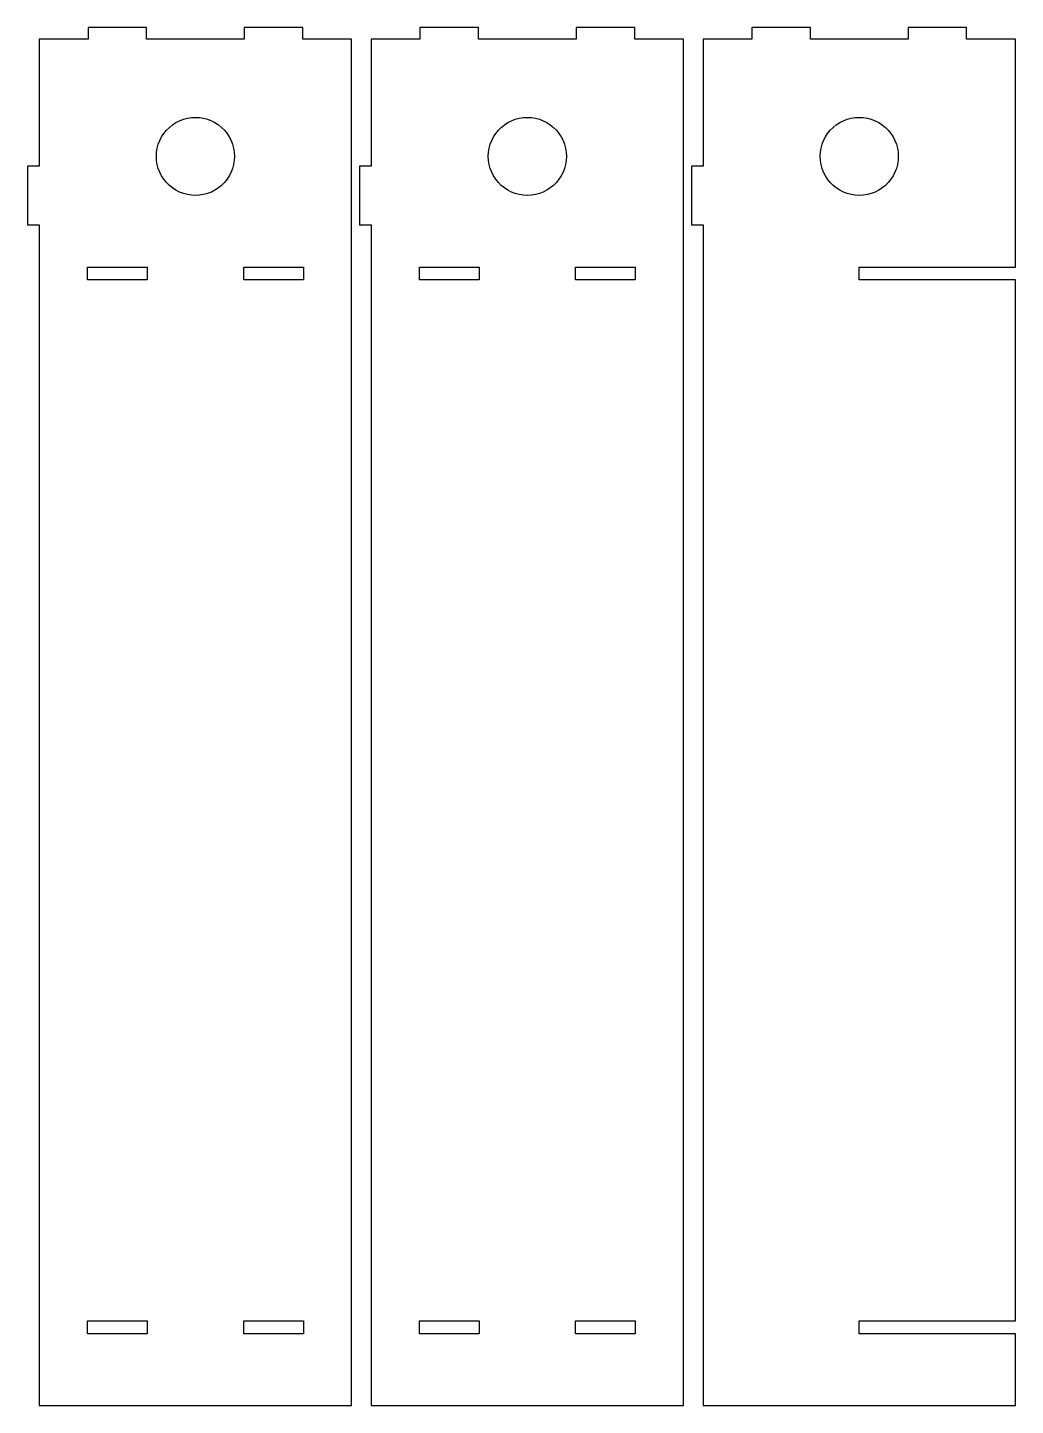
# Model space of a CAD drawing. Header units: metres. Extents: x 10 to 591, y 10 to 363.
# Drawn here: x 338 to 591, y 10 to 363 of the extents above; entities that cross this region are included whole.
import ezdxf

# ---------------------------------------------------------------- set-up
doc = ezdxf.new("R2010")
doc.units = ezdxf.units.M

msp = doc.modelspace()

# ---------------------------------------------------------------- linework, layer by layer
for p, q in [((368.5, 363), (353.5, 363)), ((353.5, 363), (353.5, 360)), ((368.5, 360), (368.5, 363)), ((408.5, 363), (393.5, 363)), ((393.5, 363), (393.5, 360)), ((408.5, 360), (408.5, 363)), ((453.5, 363), (438.5, 363)), ((438.5, 363), (438.5, 360)), ((453.5, 360), (453.5, 363)), ((493.5, 363), (478.5, 363)), ((478.5, 363), (478.5, 360)), ((493.5, 360), (493.5, 363)), ((538.5, 363), (523.5, 363)), ((523.5, 363), (523.5, 360)), ((538.5, 360), (538.5, 363)), ((578.5, 363), (563.5, 363)), ((563.5, 363), (563.5, 360)), ((578.5, 360), (578.5, 363)), ((353.5, 360), (341, 360)), ((341, 360), (341, 327.5)), ((393.5, 360), (368.5, 360)), ((421, 360), (408.5, 360)), ((421, 10), (421, 360)), ((438.5, 360), (426, 360)), ((426, 360), (426, 327.5)), ((478.5, 360), (453.5, 360)), ((506, 360), (493.5, 360)), ((506, 10), (506, 360)), ((523.5, 360), (511, 360)), ((511, 360), (511, 327.5)), ((563.5, 360), (538.5, 360)), ((591, 360), (578.5, 360)), ((591, 301.65), (591, 360)), ((376, 338.66), (376.933, 339.135)), ((376.933, 339.135), (377.91, 339.511)), ((377.91, 339.511), (378.921, 339.781)), ((378.921, 339.781), (379.955, 339.945)), ((379.955, 339.945), (381, 340)), ((381, 340), (382.045, 339.945)), ((382.045, 339.945), (383.079, 339.781)), ((383.079, 339.781), (384.09, 339.511)), ((384.09, 339.511), (385.067, 339.135)), ((385.067, 339.135), (386, 338.66)), ((461, 338.66), (461.933, 339.135)), ((461.933, 339.135), (462.91, 339.511)), ((462.91, 339.511), (463.921, 339.781)), ((463.921, 339.781), (464.955, 339.945)), ((464.955, 339.945), (466, 340)), ((466, 340), (467.045, 339.945)), ((467.045, 339.945), (468.079, 339.781)), ((468.079, 339.781), (469.09, 339.511)), ((469.09, 339.511), (470.067, 339.135)), ((470.067, 339.135), (471, 338.66)), ((546, 338.66), (546.933, 339.135)), ((546.933, 339.135), (547.91, 339.511)), ((547.91, 339.511), (548.921, 339.781)), ((548.921, 339.781), (549.955, 339.945)), ((549.955, 339.945), (551, 340)), ((551, 340), (552.045, 339.945)), ((552.045, 339.945), (553.079, 339.781)), ((553.079, 339.781), (554.09, 339.511)), ((554.09, 339.511), (555.067, 339.135)), ((555.067, 339.135), (556, 338.66)), ((372.34, 335), (372.91, 335.878)), ((372.91, 335.878), (373.569, 336.691)), ((373.569, 336.691), (374.309, 337.431)), ((374.309, 337.431), (375.122, 338.09)), ((375.122, 338.09), (376, 338.66)), ((386, 338.66), (386.878, 338.09)), ((386.878, 338.09), (387.691, 337.431)), ((387.691, 337.431), (388.431, 336.691)), ((388.431, 336.691), (389.09, 335.878)), ((389.09, 335.878), (389.66, 335)), ((457.34, 335), (457.91, 335.878)), ((457.91, 335.878), (458.569, 336.691)), ((458.569, 336.691), (459.309, 337.431)), ((459.309, 337.431), (460.122, 338.09)), ((460.122, 338.09), (461, 338.66)), ((471, 338.66), (471.878, 338.09)), ((471.878, 338.09), (472.691, 337.431)), ((472.691, 337.431), (473.431, 336.691)), ((473.431, 336.691), (474.09, 335.878)), ((474.09, 335.878), (474.66, 335)), ((542.34, 335), (542.91, 335.878)), ((542.91, 335.878), (543.569, 336.691)), ((543.569, 336.691), (544.309, 337.431)), ((544.309, 337.431), (545.122, 338.09)), ((545.122, 338.09), (546, 338.66)), ((556, 338.66), (556.878, 338.09)), ((556.878, 338.09), (557.691, 337.431)), ((557.691, 337.431), (558.431, 336.691)), ((558.431, 336.691), (559.09, 335.878)), ((559.09, 335.878), (559.66, 335)), ((371.055, 331.045), (371.219, 332.079)), ((371.219, 332.079), (371.489, 333.09)), ((371.489, 333.09), (371.865, 334.067)), ((371.865, 334.067), (372.34, 335)), ((389.66, 335), (390.135, 334.067)), ((390.135, 334.067), (390.511, 333.09)), ((390.511, 333.09), (390.781, 332.079)), ((390.781, 332.079), (390.945, 331.045)), ((456.055, 331.045), (456.219, 332.079)), ((456.219, 332.079), (456.489, 333.09)), ((456.489, 333.09), (456.865, 334.067)), ((456.865, 334.067), (457.34, 335)), ((474.66, 335), (475.135, 334.067)), ((475.135, 334.067), (475.511, 333.09)), ((475.511, 333.09), (475.781, 332.079)), ((475.781, 332.079), (475.945, 331.045)), ((541.055, 331.045), (541.219, 332.079)), ((541.219, 332.079), (541.489, 333.09)), ((541.489, 333.09), (541.865, 334.067)), ((541.865, 334.067), (542.34, 335)), ((559.66, 335), (560.135, 334.067)), ((560.135, 334.067), (560.511, 333.09)), ((560.511, 333.09), (560.781, 332.079)), ((560.781, 332.079), (560.945, 331.045)), ((371, 330), (371.055, 331.045)), ((371.055, 328.955), (371, 330)), ((371.219, 327.921), (371.055, 328.955)), ((390.945, 328.955), (390.781, 327.921)), ((390.945, 331.045), (391, 330)), ((391, 330), (390.945, 328.955)), ((456, 330), (456.055, 331.045)), ((456.055, 328.955), (456, 330)), ((456.219, 327.921), (456.055, 328.955)), ((475.945, 328.955), (475.781, 327.921)), ((475.945, 331.045), (476, 330)), ((476, 330), (475.945, 328.955)), ((541, 330), (541.055, 331.045)), ((541.055, 328.955), (541, 330)), ((541.219, 327.921), (541.055, 328.955)), ((560.945, 328.955), (560.781, 327.921)), ((560.945, 331.045), (561, 330)), ((561, 330), (560.945, 328.955)), ((341, 327.5), (338, 327.5)), ((338, 327.5), (338, 312.5)), ((371.489, 326.91), (371.219, 327.921)), ((371.865, 325.933), (371.489, 326.91)), ((372.34, 325), (371.865, 325.933)), ((372.91, 324.122), (372.34, 325)), ((389.66, 325), (389.09, 324.122)), ((390.135, 325.933), (389.66, 325)), ((390.511, 326.91), (390.135, 325.933)), ((390.781, 327.921), (390.511, 326.91)), ((426, 327.5), (423, 327.5)), ((423, 327.5), (423, 312.5)), ((456.489, 326.91), (456.219, 327.921)), ((456.865, 325.933), (456.489, 326.91)), ((457.34, 325), (456.865, 325.933)), ((457.91, 324.122), (457.34, 325)), ((474.66, 325), (474.09, 324.122)), ((475.135, 325.933), (474.66, 325)), ((475.511, 326.91), (475.135, 325.933)), ((475.781, 327.921), (475.511, 326.91)), ((511, 327.5), (508, 327.5)), ((508, 327.5), (508, 312.5)), ((541.489, 326.91), (541.219, 327.921)), ((541.865, 325.933), (541.489, 326.91)), ((542.34, 325), (541.865, 325.933)), ((542.91, 324.122), (542.34, 325)), ((559.66, 325), (559.09, 324.122)), ((560.135, 325.933), (559.66, 325)), ((560.511, 326.91), (560.135, 325.933)), ((560.781, 327.921), (560.511, 326.91)), ((373.569, 323.309), (372.91, 324.122)), ((374.309, 322.569), (373.569, 323.309)), ((375.122, 321.91), (374.309, 322.569)), ((376, 321.34), (375.122, 321.91)), ((376.933, 320.865), (376, 321.34)), ((386, 321.34), (385.067, 320.865)), ((386.878, 321.91), (386, 321.34)), ((387.691, 322.569), (386.878, 321.91)), ((388.431, 323.309), (387.691, 322.569)), ((389.09, 324.122), (388.431, 323.309)), ((458.569, 323.309), (457.91, 324.122)), ((459.309, 322.569), (458.569, 323.309)), ((460.122, 321.91), (459.309, 322.569)), ((461, 321.34), (460.122, 321.91)), ((461.933, 320.865), (461, 321.34)), ((471, 321.34), (470.067, 320.865)), ((471.878, 321.91), (471, 321.34)), ((472.691, 322.569), (471.878, 321.91)), ((473.431, 323.309), (472.691, 322.569)), ((474.09, 324.122), (473.431, 323.309)), ((543.569, 323.309), (542.91, 324.122)), ((544.309, 322.569), (543.569, 323.309)), ((545.122, 321.91), (544.309, 322.569)), ((546, 321.34), (545.122, 321.91)), ((546.933, 320.865), (546, 321.34)), ((556, 321.34), (555.067, 320.865)), ((556.878, 321.91), (556, 321.34)), ((557.691, 322.569), (556.878, 321.91)), ((558.431, 323.309), (557.691, 322.569)), ((559.09, 324.122), (558.431, 323.309)), ((377.91, 320.489), (376.933, 320.865)), ((378.921, 320.219), (377.91, 320.489)), ((379.955, 320.055), (378.921, 320.219)), ((381, 320), (379.955, 320.055)), ((382.045, 320.055), (381, 320)), ((383.079, 320.219), (382.045, 320.055)), ((384.09, 320.489), (383.079, 320.219)), ((385.067, 320.865), (384.09, 320.489)), ((462.91, 320.489), (461.933, 320.865)), ((463.921, 320.219), (462.91, 320.489)), ((464.955, 320.055), (463.921, 320.219)), ((466, 320), (464.955, 320.055)), ((467.045, 320.055), (466, 320)), ((468.079, 320.219), (467.045, 320.055)), ((469.09, 320.489), (468.079, 320.219)), ((470.067, 320.865), (469.09, 320.489)), ((547.91, 320.489), (546.933, 320.865)), ((548.921, 320.219), (547.91, 320.489)), ((549.955, 320.055), (548.921, 320.219)), ((551, 320), (549.955, 320.055)), ((552.045, 320.055), (551, 320)), ((553.079, 320.219), (552.045, 320.055)), ((554.09, 320.489), (553.079, 320.219)), ((555.067, 320.865), (554.09, 320.489)), ((338, 312.5), (341, 312.5)), ((341, 312.5), (341, 10)), ((423, 312.5), (426, 312.5)), ((426, 312.5), (426, 10)), ((508, 312.5), (511, 312.5)), ((511, 312.5), (511, 10)), ((353.35, 298.35), (353.35, 301.65)), ((353.35, 301.65), (368.65, 301.65)), ((368.65, 301.65), (368.65, 298.35)), ((393.35, 298.35), (393.35, 301.65)), ((393.35, 301.65), (408.65, 301.65)), ((408.65, 301.65), (408.65, 298.35)), ((438.35, 298.35), (438.35, 301.65)), ((438.35, 301.65), (453.65, 301.65)), ((453.65, 301.65), (453.65, 298.35)), ((478.35, 298.35), (478.35, 301.65)), ((478.35, 301.65), (493.65, 301.65)), ((493.65, 301.65), (493.65, 298.35)), ((551, 298.35), (551, 301.65)), ((551, 301.65), (591, 301.65)), ((368.65, 298.35), (353.35, 298.35)), ((408.65, 298.35), (393.35, 298.35)), ((453.65, 298.35), (438.35, 298.35)), ((493.65, 298.35), (478.35, 298.35)), ((591, 298.35), (551, 298.35)), ((591, 31.65), (591, 298.35)), ((353.35, 28.35), (353.35, 31.65)), ((353.35, 31.65), (368.65, 31.65)), ((368.65, 28.35), (353.35, 28.35)), ((368.65, 31.65), (368.65, 28.35)), ((393.35, 28.35), (393.35, 31.65)), ((393.35, 31.65), (408.65, 31.65)), ((408.65, 28.35), (393.35, 28.35)), ((408.65, 31.65), (408.65, 28.35)), ((438.35, 28.35), (438.35, 31.65)), ((438.35, 31.65), (453.65, 31.65)), ((453.65, 28.35), (438.35, 28.35)), ((453.65, 31.65), (453.65, 28.35)), ((478.35, 28.35), (478.35, 31.65)), ((478.35, 31.65), (493.65, 31.65)), ((493.65, 28.35), (478.35, 28.35)), ((493.65, 31.65), (493.65, 28.35)), ((551, 28.35), (551, 31.65)), ((551, 31.65), (591, 31.65)), ((591, 28.35), (551, 28.35)), ((591, 10), (591, 28.35)), ((341, 10), (421, 10)), ((426, 10), (506, 10)), ((511, 10), (591, 10))]:
    msp.add_line(p, q)

doc.saveas('drawing.dxf')
